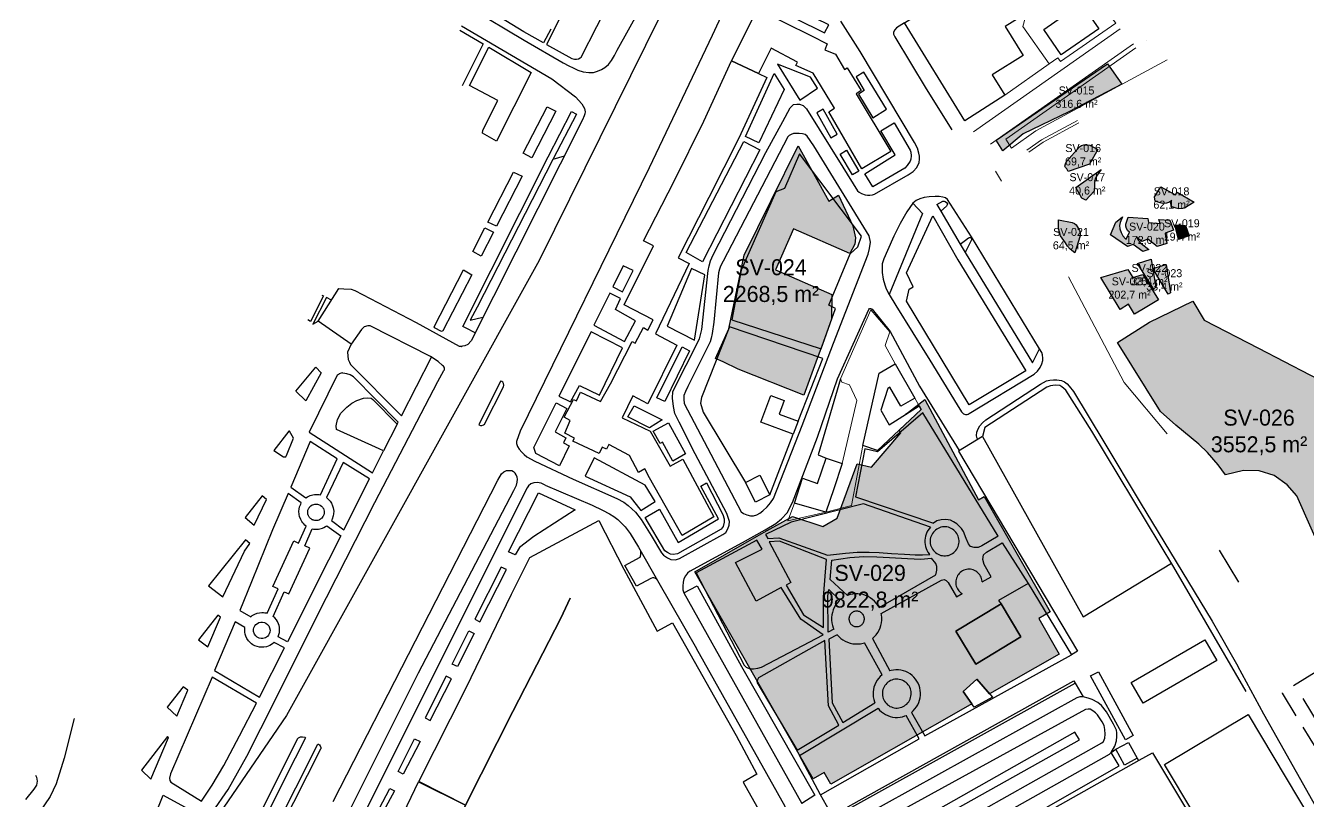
# Model space of a CAD drawing. Header units: metres. Extents: x -1319 to 2200, y -1209 to 1268.
# Drawn here: x -1248.9 to -768.1, y -133.4 to 157.3 of the extents above; entities that cross this region are included whole.
import ezdxf

# ---------------------------------------------------------------- set-up
doc = ezdxf.new("R2010")
doc.units = ezdxf.units.M
doc.linetypes.add('DASHED', pattern=[15, 10, -5])
for name, color, linetype, lineweight, true_color in [('CLADIRI_CONTUR', 7, 'Continuous', 25, 0x4b5962), ('LIMITA_INTERVENTIE', 7, 'DASHED', 25, 0xb65143), ('LIMITA_STUDIU', 7, 'Continuous', 25, 0x354c40), ('PARCELE_CONTUR', 7, 'Continuous', 13, 0xb58c63), ('PAVAJ', 7, 'Continuous', 25, 0xd1d6d2), ('STRAZI', 7, 'Continuous', 25, 0xc4cccb), ('VERDE_PLIN', 7, 'Continuous', 25, 0x286847)]:
    doc.layers.add(name, color=color, linetype=linetype, lineweight=lineweight, true_color=true_color)
doc.layers.add('VERDE_CONTUR_CALCUL', color=82, linetype='Continuous', true_color=0x286847)
doc.layers.add('VERDE_SUPRAFETE', color=7, linetype='Continuous', true_color=0x1e372a)

msp = doc.modelspace()

# ---------------------------------------------------------------- hatches: boundary and pattern name
at = {"layer": 'VERDE_PLIN'}
h = msp.add_hatch(color=256, dxfattribs=at)
h.dxf.hatch_style = 1
h.paths.add_polyline_path([(-837.97, 135.45), (-843.37, 143.06), (-885.12, 114.4), (-882.61, 110.36), (-874.95, 116.82), (-857.88, 125.05), (-837.97, 135.45)])
h = msp.add_hatch(color=256, dxfattribs=at)
h.dxf.hatch_style = 1
h.paths.add_polyline_path([(-967.82, 65.84), (-961.01, 81.2), (-939.94, 71.92), (-938.12, 75.4), (-937.87, 77.78), (-938.88, 82.34), (-944.24, 93.76), (-947.88, 91.6), (-959.35, 112.25), (-979.59, 71.31), (-985.34, 43.67), (-990.3, 32.6), (-987.37, 31.32), (-981.79, 28.61), (-957.13, 18.86), (-952.16, 32.57), (-950.5, 37.13), (-946.81, 47.31), (-946.75, 56.56), (-967.82, 65.84)])
h = msp.add_hatch(color=256, dxfattribs=at)
h.dxf.hatch_style = 1
h.paths.add_polyline_path([(-858.74, 106.41), (-859.13, 105.54), (-859.33, 104.71), (-859.15, 104.16), (-858.65, 103.69), (-858.31, 103.2), (-858.07, 102.6), (-850.06, 105.36), (-847.05, 110.91), (-850.04, 112.52), (-851.22, 112.68), (-852.23, 112.68), (-853.14, 112.38), (-853.82, 111.87), (-858.74, 106.41)])
h = msp.add_hatch(color=256, dxfattribs=at)
h.dxf.hatch_style = 1
h.paths.add_polyline_path([(-845.75, 103.45), (-855.2, 96.6), (-853.04, 92.64), (-851.5, 91.87), (-848.31, 95.33), (-848.28, 96.96), (-848.25, 98.54), (-847.96, 99.86), (-847.52, 100.91), (-845.75, 103.45)])
h = msp.add_hatch(color=256, dxfattribs=at)
h.dxf.hatch_style = 1
h.paths.add_polyline_path([(-821.23, 90.8), (-820.18, 91.2), (-819.27, 91.79), (-819.69, 91.12), (-819.56, 89.52), (-817.58, 88.87), (-816.59, 88.66), (-815.23, 88.74), (-814.18, 89.13), (-810.89, 91.2), (-817.31, 94.88), (-817.94, 93.88), (-823.4, 96.9), (-825.72, 93.11), (-825.57, 91.51), (-823.58, 90.9), (-822.59, 90.7), (-821.23, 90.8)])
h = msp.add_hatch(color=256, dxfattribs=at)
h.dxf.hatch_style = 1
h.paths.add_polyline_path([(-861.7, 81.19), (-861.42, 79.86), (-861.01, 78.53), (-859.15, 75.9), (-858.35, 74.72), (-857.33, 73.52), (-855.56, 72.13), (-853.6, 78.59), (-853.57, 79.65), (-853.81, 80.58), (-855.12, 82.62), (-855.7, 83.19), (-856.58, 83.6), (-861.69, 84.51), (-861.7, 81.19)])
h = msp.add_hatch(color=256, dxfattribs=at)
h.dxf.hatch_style = 1
h.paths.add_polyline_path([(-836.53, 82.97), (-836.52, 82.13), (-836.22, 81.28), (-835.72, 80.43), (-835.12, 79.97), (-836.32, 77.27), (-836.59, 77.47), (-837.58, 78.58), (-838.29, 79.78), (-838.76, 81.22), (-838.84, 82.47), (-838.63, 83.6), (-837.69, 85.66), (-839.69, 84.06), (-840.19, 83.63), (-842.2, 78.91), (-835.84, 74.57), (-833.75, 75.31), (-830.07, 72.72), (-827.88, 73.46), (-830.77, 75.63), (-831.75, 76.75), (-832.4, 77.88), (-830.53, 76.44), (-828.21, 77.27), (-824.73, 74.52), (-821.17, 75.73), (-821.81, 79.54), (-818.62, 80.68), (-819.99, 84.45), (-824.08, 84.72), (-823.65, 83.16), (-828.04, 83.52), (-828.31, 85.01), (-835.69, 85.52), (-836.53, 82.97)])
h = msp.add_hatch(color=256, dxfattribs=at)
h.dxf.hatch_style = 1
h.paths.add_polyline_path([(-814.08, 82.37), (-818.17, 82.71), (-816.75, 77.23), (-812.76, 78.59), (-814.08, 82.37)])
h = msp.add_hatch(color=256, dxfattribs=at)
h.dxf.hatch_style = 1
h.paths.add_polyline_path([(-832.1, 68.21), (-826.15, 58.71), (-825.31, 59.24), (-827.05, 69.75), (-832.1, 68.21)])
h = msp.add_hatch(color=256, dxfattribs=at)
h.dxf.hatch_style = 1
h.paths.add_polyline_path([(-821.35, 67.77), (-826.42, 66.31), (-820.6, 56.73), (-819.76, 57.24), (-821.35, 67.77)])
h = msp.add_hatch(color=256, dxfattribs=at)
h.dxf.hatch_style = 1
h.paths.add_polyline_path([(-835.46, 52.97), (-833.23, 49.17), (-829.25, 51.56), (-824.32, 54.51), (-830.11, 64.06), (-833.93, 62.99), (-835.75, 65.91), (-845.89, 62.93), (-838.67, 50.98), (-835.46, 52.97)])
h = msp.add_hatch(color=256, dxfattribs=at)
h.dxf.hatch_style = 1
h.paths.add_polyline_path([(-756.81, -34.46), (-757.77, -12.33), (-758.76, 2.18), (-757.92, 21.43), (-786.76, 36.48), (-807.14, 46.98), (-811.4, 54.03), (-827.6, 46.22), (-839.64, 38.56), (-823.52, 12.74), (-817.78, 7.52), (-809.09, 0.46), (-805.89, -2.68), (-801.88, -7.3), (-799.11, -11.08), (-792.34, -9.36), (-786.54, -9.54), (-780.9, -11.23), (-776.09, -14.78), (-772.42, -18.89), (-762.17, -42.03), (-756.81, -34.46)])
h = msp.add_hatch(color=256, dxfattribs=at)
h.dxf.hatch_style = 1
h.paths.add_polyline_path([(-959.48, -114.98), (-953.75, -125.01), (-949.58, -122.64), (-947.11, -126.95), (-900.94, -100.72), (-894.19, -96.87), (-897.42, -92.2), (-892.37, -87.59), (-887.56, -93.09), (-861.46, -78.22), (-869.12, -64.85), (-864.81, -62.4), (-889.64, -19.13), (-891.69, -20.35), (-911.89, 17.22), (-919.11, 11.55), (-914.01, 14.78), (-913.18, 13.5), (-921.41, 5.76), (-920.86, 4.73), (-931.86, -8.11), (-937.17, -6.93), (-944.64, -27.25), (-950.06, -30.36), (-961.47, -26.68), (-970.94, -31.96), (-974, -33.69), (-998.09, -47.35), (-959.48, -114.98)])
h.paths.add_polyline_path([(-892.73, -81.98), (-900.22, -69.58), (-883.29, -59.37), (-875.8, -71.77), (-892.73, -81.98)], flags=0)

# ---------------------------------------------------------------- linework, layer by layer
at = {"layer": 'CLADIRI_CONTUR'}
for points in [[(-870.85, 188.69), (-859.68, 170.74), (-881.74, 157.02), (-874.96, 146.13), (-886.55, 138.93), (-881.84, 131.31), (-896.82, 121.62), (-919.49, 158.44), (-870.85, 188.69)], [(-959.53, 143.59), (-969.4, 148.83), (-974.23, 139.45), (-984.27, 144.14), (-974.6, 163.55), (-954.31, 153.48), (-948.45, 150.48), (-949.36, 148.32), (-945.33, 146.6), (-941.91, 140.83), (-940.92, 141.49), (-935.68, 133.06), (-937.57, 131.74), (-924.56, 110.13), (-935.41, 103.61), (-947.86, 125.04), (-945.75, 126.4), (-953.72, 139.56), (-953.72, 139.56), (-960.13, 142.42), (-959.53, 143.59)], [(-846.65, 156.11), (-860.68, 146.4), (-867.26, 155.91), (-853.23, 165.62), (-846.65, 156.11)], [(-1033.37, 16.46), (-1029.63, 23.05), (-1021.57, 38.93), (-1020.42, 38.27), (-1017.34, 44.16), (-1015.62, 43.23), (-1013.61, 47.04), (-1024.56, 52.7), (-1013.5, 74.82), (-1017.27, 76.67), (-1005.77, 99.03), (-994.62, 121.52), (-984.27, 144.14), (-974.23, 139.45), (-971.08, 137.9), (-981.59, 115.17), (-992.77, 92.88), (-992.77, 92.88), (-1004.3, 70.26), (-1000.16, 68.12), (-1012.8, 41.77), (-1004.78, 37.57), (-1015.7, 15.63), (-1021.23, 18.56), (-1025.28, 10.37), (-1014.83, 5.33), (-1007.27, -7.78), (-1002.58, -5.15), (-990.97, -26.79), (-1002.77, -33.73), (-1014.98, -12.16), (-1016.81, -8.75), (-1019.2, -10.11), (-1022.5, -3.85), (-1030.34, 0.29), (-1030.34, 0.29), (-1031.17, -1.4), (-1032.76, -0.63), (-1033.94, -3.07), (-1043.73, 1.64), (-1043.15, 2.77), (-1046.72, 4.62), (-1044.76, 9.28), (-1046.96, 10.56), (-1043.55, 17.26), (-1042.36, 16.66), (-1040.91, 19.9), (-1033.37, 16.46)], [(-895.21, 15.17), (-918.69, 54.07), (-917.73, 58.58), (-916.23, 59.48), (-918.76, 64.69), (-908.8, 86.05), (-899.49, 69.57), (-874.04, 27.92), (-895.21, 15.17)], [(-928.38, 13.2), (-925.2, 7.7), (-914.01, 14.78), (-913.18, 13.5), (-929.52, -1.86), (-935.12, -0.06), (-928.97, 27.12), (-922.92, 30.56), (-915.6, 17.66), (-920.85, 14.68), (-924.91, 21.82), (-925.7, 21.38), (-928.38, 13.2)], [(-966.47, 11.74), (-959.34, 9.09), (-961.17, 4.15), (-973.3, 8.65), (-969.57, 18.68), (-964.58, 16.83), (-966.47, 11.74)], [(-948.82, -4.75), (-942.82, -6.77), (-946, -16.26), (-948.97, -24.97), (-960.69, -21.6), (-957.65, -12.34), (-952.01, -14.24), (-948.82, -4.75)], [(-969.9, -18.51), (-975.31, -21.27), (-979.09, -13.87), (-973.67, -11.11), (-969.9, -18.51)], [(-1048.27, -64.76), (-1044.74, -57.3), (-1048.27, -64.76), (-1066.25, -99.69), (-1048.27, -64.76)], [(-875.8, -71.77), (-892.73, -81.98), (-900.22, -69.58), (-883.29, -59.37), (-875.8, -71.77)], [(-802.39, -80.66), (-830.01, -96.6), (-834.5, -88.82), (-806.88, -72.89), (-802.39, -80.66)], [(-833.71, -108.7), (-836.62, -110.3), (-849.7, -86.42), (-846.79, -84.82), (-833.71, -108.7)], [(-886.45, -94.36), (-893.34, -98.1), (-897.42, -92.2), (-892.37, -87.59), (-886.45, -94.36)], [(-1092.74, -152.52), (-1083.99, -134.79), (-1066.25, -99.69), (-1083.99, -134.79), (-1092.74, -152.52)], [(-724.41, -211.79), (-755.65, -230.47), (-821.95, -119.6), (-790.71, -100.92), (-724.41, -211.79)], [(-832.22, -117.27), (-836.99, -119.88), (-840.25, -113.91), (-835.48, -111.3), (-832.22, -117.27)]]:
    msp.add_lwpolyline(points, close=True, dxfattribs=at)
msp.add_lwpolyline([(-1115.6, -155.3), (-1101.61, -126.04), (-1083.99, -134.79), (-1101.55, -125.92), (-1083.8, -90.82), (-1066.74, -55.77), (-1059.87, -42.02), (-1034.08, -28.21), (-1024.6, -46.38), (-1012.18, -69.57), (-1006.39, -66.49), (-982.56, -108.74), (-974.75, -123.28), (-979.88, -126.25), (-967.47, -148.42)], dxfattribs=at)
at = {"layer": 'LIMITA_INTERVENTIE'}
msp.add_lwpolyline([(-777.95, -92.81), (-708.79, -205.91), (-637.4, -319.06), (-621.32, -348.3), (-602.52, -376.86), (-577.73, -400.07), (-531.44, -357), (-471.65, -306.41), (-388.05, -236.36), (-327.6, -183.05), (-308.76, -150.97), (-299.9, -144.02), (-291.98, -130.58), (-507.35, -13.82), (-531.17, -0.14), (-554.31, 15.8), (-573.48, 33), (-777.95, -92.81)], close=True, dxfattribs=at)
at = {"layer": 'LIMITA_STUDIU'}
msp.add_lwpolyline([(197.57, 511.35), (34.44, 566.53), (-19.37, 600.16), (-55.59, 629.4), (-257.91, 859.14), (-453.25, 1082.68), (-489.48, 1124.85), (-513.6, 1162.56), (-539.99, 1185.85), (-566.96, 1203.51), (-566.96, 1203.51), (-579, 1158.49), (-585.2, 1092.51), (-596.07, 1038.57), (-685.33, 829.39), (-781.32, 634.57), (-999.42, 184.65), (-1056.34, 69.26), (-1151.04, -101.24), (-1199.93, -172.65)], dxfattribs=at)
at = {"layer": 'PARCELE_CONTUR'}
for points in [[(-865.21, 142.98), (-861.98, 145.25), (-861, 143.93), (-840.26, 158.29), (-851.73, 173.67), (-854.84, 172.79), (-874.25, 160.16), (-875.17, 156.97), (-865.21, 142.98)], [(-838.58, 156.17), (-893.63, 117.54)], [(-833.62, 150.48), (-887.26, 112.85)], [(-828.64, 151.81), (-828.66, 151.8)], [(-832.71, 148.96), (-881.44, 114.77)], [(-821.01, 144.57), (-870.18, 117.91)], [(-865.21, 142.98), (-881.84, 131.31)], [(-854.56, 121.82), (-868.07, 114.5)], [(-854.13, 120.92), (-867.54, 113.65)], [(-870.18, 117.91), (-879.41, 111.43)], [(-879.41, 111.43), (-881.44, 114.77)], [(-868.07, 114.5), (-873.63, 110.6)], [(-867.54, 113.65), (-872.92, 109.88)], [(-883.05, 99.06), (-885.34, 102.83)], [(-820.98, 4.35), (-837.09, 23.61), (-857.98, 63.24)], [(-942.82, -6.77), (-937.29, 16.88), (-940.11, 22.66), (-942.93, 23.76), (-943.48, 24.9), (-932.05, 50.76), (-924.94, 42.52), (-926.74, 37.39), (-922.92, 30.56)], [(-915.6, 17.66), (-914.01, 14.78)], [(-935.12, -0.06), (-939.33, -22.55), (-948.97, -24.97)], [(-960.69, -21.6), (-963.23, -28.25), (-948.97, -24.97)]]:
    msp.add_lwpolyline(points, dxfattribs=at)
at = {"layer": 'PAVAJ'}
for points in [[(-1041.36, 174.76), (-1053.61, 150.25), (-1044.15, 145.01), (-1043.14, 144.77), (-1042.42, 144.77), (-1041.63, 144.92), (-1041.08, 145.21), (-1040.64, 145.54), (-1028.89, 168.66), (-1041.36, 174.76)], [(-1052, 156.03), (-1054.78, 150.9), (-1062.16, 154.98), (-1077.89, 164.67), (-1080.89, 166.42)], [(-970.92, 165.23), (-949.42, 154.64), (-947.81, 157.64), (-968.03, 167.57), (-970.92, 165.23)], [(-1086.18, 155.69), (-1077.43, 150.49), (-1085.26, 134.72)], [(-1082.47, 134.92), (-1075.31, 149.22), (-1059.39, 139.75), (-1072.41, 114.08), (-1077.6, 117), (-1077.5, 118.11), (-1071.87, 129.23), (-1082.47, 134.92)], [(-967.06, 142.9), (-958.74, 129.35), (-952.11, 133.89), (-954.68, 137.97), (-967.06, 142.9)], [(-937.61, 138.18), (-934.6, 133.01), (-936.66, 131.62), (-931.31, 122.76), (-926.22, 126.02), (-934.73, 139.93), (-937.61, 138.18)], [(-968.3, 139.37), (-964.57, 133.34), (-974.02, 113.43), (-979.07, 115.83), (-968.3, 139.37)], [(-1080.4, 42.2), (-1083.69, 43.96), (-1084.97, 44.61), (-1052.96, 108.12), (-1044.25, 125.16), (-1042.44, 124.15), (-1051.23, 107.17)], [(-1053.38, 126.95), (-1050.17, 125.3), (-1059.17, 107.77), (-1062.35, 109.49), (-1053.38, 126.95)], [(-952.33, 124.7), (-947.06, 115.28), (-944.64, 116.68), (-949.92, 125.98), (-952.33, 124.7)], [(-934.28, 101.8), (-922.92, 108.87), (-928.38, 117.96), (-923.36, 120.96), (-917.28, 110.67), (-917.06, 109.86), (-917.02, 108.58), (-917.13, 107.33), (-917.39, 106.53), (-918.45, 104.92), (-919.37, 103.86), (-931.31, 96.9), (-934.28, 101.8)], [(-979.73, 113.87), (-973.63, 110.78), (-995.11, 68.78), (-1001.31, 72.34), (-979.73, 113.87)], [(-941.23, 110.67), (-936.58, 102.83), (-938.96, 101.4), (-943.58, 109.2), (-941.23, 110.67)], [(-1047.06, 108.42), (-1051.23, 107.17), (-1079.68, 51.77), (-1082.19, 46.89), (-1077.47, 48.02)], [(-984.16, 47.1), (-950.72, 36.18), (-945.37, 51.35), (-947.83, 52.56), (-939.81, 71.82), (-936.95, 74.39), (-935.52, 78.45), (-958.85, 109.33), (-964.49, 96.33), (-967.68, 95.08), (-980.72, 65.67), (-984.16, 47.1)], [(-1065.96, 102.46), (-1062.7, 100.88), (-1072.33, 82.14), (-1075.58, 83.73), (-1065.96, 102.46)], [(-907.36, 90.27), (-905.07, 91.51), (-904.56, 91.57), (-904.18, 91.46), (-903.66, 91.07), (-903.39, 90.56), (-903.42, 90.19), (-903.66, 89.72), (-905.81, 87.85), (-898.61, 75.4), (-896.61, 76.93), (-895.46, 77.76), (-895.09, 77.96), (-894.73, 77.94), (-894.4, 77.7), (-894.3, 77.35), (-894.34, 76.99), (-896.67, 72.26), (-871.54, 30.98), (-868.87, 36.24)], [(-916.3, 90.83), (-912.67, 86.9), (-925.15, 56.6)], [(-907.36, 90.27), (-905.81, 87.85)], [(-1076.71, 81.53), (-1073.48, 79.89), (-1078.07, 70.97), (-1081.25, 72.68), (-1076.71, 81.53)], [(-898.61, 75.4), (-896.67, 72.26)], [(-1081.66, 63.97), (-1092.46, 42.95), (-1093.02, 42.74), (-1095.6, 44.06), (-1095.74, 44.48), (-1084.78, 65.8), (-1081.66, 63.97)], [(-1028.81, 59.37), (-1025.17, 57.61), (-1021.21, 65.52), (-1024.93, 67.28), (-1028.81, 59.37)], [(-1008.37, 44.72), (-998.19, 39.44), (-994.31, 63.99), (-999.29, 66.33), (-1008.37, 44.72)], [(-1137.28, 56.05), (-1142.08, 46.38), (-1143.04, 47.03)], [(-1134.23, 54.4), (-1136.06, 55.42), (-1141.25, 45.46), (-1139.19, 46.6)], [(-1137.88, 56.32), (-1137.28, 56.05)], [(-1035.88, 45.03), (-1024.4, 38.97), (-1020.3, 46.66), (-1027.84, 50.91), (-1025.94, 55.08), (-1029.91, 57.1), (-1035.88, 45.03)], [(-959.34, 9.09), (-950.1, 32.63), (-985.01, 44.43), (-995.52, 17.94), (-995.96, 15.78), (-994.86, 12.49), (-979.09, -13.87)], [(-1025.17, 36.59), (-1036.91, 42.54), (-1048.96, 18.47), (-1044.69, 16.37), (-1041.21, 22.49), (-1033.81, 18.86), (-1025.17, 36.59)], [(-1126.88, 38), (-1128.2, 34.92), (-1128.12, 33.6), (-1127.92, 32.22), (-1127.53, 31.18), (-1127.06, 30.29), (-1108.03, 11.09), (-1096.73, 33.09)], [(-1012.26, 17.87), (-1002.84, 36.88), (-1000.1, 35.38), (-1009.25, 16.48), (-1012.26, 17.87)], [(-1138.11, 27.2), (-1143.89, 16.65), (-1147.65, 20.28), (-1140.04, 29.32), (-1138.11, 27.2)], [(-1131.21, 26.88), (-1131.4, 26.79), (-1131.66, 26.62), (-1132.07, 26.27), (-1142.65, 4.94), (-1118.89, -10.33), (-1114.73, -2.09)], [(-1109.64, 7.96), (-1109.25, 8.72), (-1125.99, 25.66), (-1127.18, 26.39), (-1128.42, 26.86), (-1129.97, 27.13), (-1130.26, 27.14), (-1130.59, 27.1), (-1130.95, 26.99), (-1131.21, 26.88)], [(-943.48, 24.9), (-951.81, -3.59), (-948.82, -4.75)], [(-791.43, -92.22), (-818.47, -45.64), (-849.27, 5.34), (-858.98, 20.73), (-860.48, 21.9), (-861.28, 22.41), (-863.01, 22.52), (-864.69, 22.34), (-866.16, 21.83), (-889.41, 6.66), (-890.17, 3.33)], [(-1114.73, -2.09), (-1116.41, -1.31), (-1132.37, 5.93), (-1132.42, 7.36), (-1132.03, 9.73), (-1130.69, 12.06), (-1128.52, 14.38), (-1126.59, 15.81), (-1124.71, 16.8), (-1122.19, 17.64), (-1120.59, 17.81), (-1119.4, 17.67), (-1118.68, 17.15), (-1109.64, 7.96), (-1114.73, -2.09)], [(-1049.98, 15.91), (-1046.01, 13.77), (-1050.41, 5.05), (-1046.38, 2.82), (-1047.26, 0.91), (-1045.2, -0.15), (-1048.76, -7.62), (-1057.64, -3.03), (-1058.34, -0.83), (-1049.98, 15.91)], [(-1020.83, 14.81), (-1010.28, 9.57), (-1015.08, 6.64), (-1023.12, 10.65), (-1020.83, 14.81)], [(-884.32, -34.07), (-912.61, 12.2), (-929.54, -2.45), (-934.3, -1.32), (-937.78, -19.3)], [(-1155.9, -1.96), (-1152.22, -4.33), (-1151.8, -4.33), (-1151.33, -4.28), (-1151.08, -3.84), (-1148.49, 2.73), (-1149.92, 5.35), (-1150.24, 5.33), (-1155.9, -1.96)], [(-1013.63, 5.32), (-1007.95, 8.51), (-1001.58, -3.21), (-1006.34, -5.88), (-1010.11, 1.19), (-1011.1, 0.71), (-1013.63, 5.32)], [(-1149.46, -15.68), (-1143.86, -19.69), (-1143.2, -19.25), (-1142.21, -18.78), (-1141.26, -18.5), (-1140.54, -18.39), (-1139.59, -18.37), (-1138.9, -18.44), (-1138.4, -18.54), (-1132.04, -5.01), (-1142.23, 1.4), (-1149.46, -15.68)], [(-969.9, -18.51), (-961.17, 4.15)], [(-890.17, 3.33), (-899.25, -2.13), (-854.56, -77.07), (-856.82, -78.45)], [(-890.17, 3.33), (-852.51, -64.2), (-819.37, -44.14)], [(-1018.23, -24.4), (-1012.88, -20.99), (-1016.69, -14.91), (-1035.81, -4.69), (-1039.11, -11.51), (-1022.26, -19.31), (-1018.23, -24.4)], [(-1136.13, -19.57), (-1135.31, -20.26), (-1134.7, -20.96), (-1134.21, -21.71), (-1133.8, -22.6), (-1133.54, -23.44), (-1133.39, -24.67), (-1133.43, -25.7), (-1133.56, -26.42), (-1133.97, -27.6), (-1134.28, -28.21), (-1129.62, -31.61), (-1120.02, -12.57), (-1129.91, -6.35), (-1136.13, -19.57)], [(-1016.65, -27.04), (-1011.3, -23.92), (-1004.31, -36.38), (-989.22, -27.51), (-995.79, -15.32), (-993.61, -14.03), (-987.61, -25.86), (-987.06, -27.51), (-987.02, -28.83), (-987.46, -30.44), (-988.16, -31.43), (-1004.6, -40.7), (-1006.21, -40.88), (-1007.17, -40.74), (-1008.34, -40.19), (-1009.25, -39.53), (-1016.65, -27.04)], [(-1168.55, -61.93), (-1164.5, -64.22), (-1163.92, -63.77), (-1162.97, -63.23), (-1162.07, -62.89), (-1161.27, -62.7), (-1160.39, -62.62), (-1159.76, -62.63), (-1159.21, -62.7), (-1158.65, -62.81), (-1158.3, -62.9), (-1154.23, -53.79), (-1156.17, -52.91), (-1148.35, -35.78), (-1146.55, -36.6), (-1143.7, -30.22), (-1144.18, -29.85), (-1144.61, -29.44), (-1145, -29), (-1145.31, -28.58), (-1145.76, -27.81), (-1146.19, -26.71), (-1146.37, -25.92), (-1146.44, -24.69), (-1146.37, -23.9), (-1146.18, -23.06), (-1145.98, -22.48), (-1145.76, -21.98), (-1145.54, -21.57), (-1150.47, -18.03), (-1156.28, -31.64), (-1164.19, -51.16), (-1168.55, -61.93)], [(-1166.61, -27.03), (-1163.16, -29.85), (-1158.64, -20.26), (-1160.18, -18.91), (-1166.61, -27.03)], [(-1067.91, -39.85), (-1056.63, -17.72), (-1042.93, -24.1), (-1058.39, -34.21), (-1063.77, -38.27), (-1065.35, -41.02), (-1067.91, -39.85)], [(-1141.92, -22.62), (-1141.42, -22.31), (-1140.85, -22.1), (-1140.48, -22.02), (-1140.07, -21.99), (-1139.46, -22.05), (-1139.06, -22.15), (-1138.42, -22.46), (-1138.02, -22.75), (-1137.65, -23.14), (-1137.42, -23.46), (-1137.28, -23.71), (-1137.1, -24.16), (-1136.99, -24.63), (-1136.96, -25.13), (-1137, -25.6), (-1137.09, -25.96), (-1137.12, -26.07), (-1137.19, -26.25), (-1137.3, -26.49), (-1137.42, -26.7), (-1137.82, -27.22), (-1138.08, -27.46), (-1138.35, -27.66), (-1138.68, -27.85), (-1138.94, -27.97), (-1139.35, -28.09), (-1139.76, -28.16), (-1140.07, -28.17), (-1140.43, -28.15), (-1140.79, -28.08), (-1141.04, -28.01), (-1141.28, -27.92), (-1141.41, -27.86), (-1141.64, -27.73), (-1141.88, -27.57), (-1142.04, -27.45), (-1142.19, -27.31), (-1142.46, -27.01), (-1142.6, -26.83), (-1142.71, -26.65), (-1142.82, -26.45), (-1142.88, -26.32), (-1142.98, -26.06), (-1143.04, -25.86), (-1143.09, -25.65), (-1143.11, -25.51), (-1143.13, -25.29), (-1143.14, -24.98), (-1143.13, -24.78), (-1143.11, -24.62), (-1143.05, -24.32), (-1142.98, -24.09), (-1142.88, -23.84), (-1142.75, -23.58), (-1142.65, -23.4), (-1142.53, -23.24), (-1142.43, -23.11), (-1142.36, -23.03), (-1142.22, -22.88), (-1142.07, -22.75), (-1141.92, -22.62)], [(-909.68, -30.69), (-934.79, -21.93), (-961.9, -28.82), (-971.57, -33.36)], [(-937.78, -19.3), (-908.64, -29.12)], [(-884.32, -34.07), (-890.48, -37.69), (-891.83, -38.31), (-893.33, -38.31), (-894.74, -37.87), (-895.53, -36.94), (-896.33, -34.94), (-897.39, -32.25), (-898.05, -31.15), (-898.79, -30.4), (-899.79, -29.43), (-901.06, -28.61), (-902.25, -28.06), (-903.95, -27.78), (-905.69, -27.87), (-907.32, -28.33), (-908.64, -29.12)], [(-1150.67, -73.65), (-1154.24, -71.79), (-1153.91, -70.88), (-1153.75, -70.08), (-1153.68, -69), (-1153.76, -68.14), (-1153.88, -67.54), (-1154.1, -66.85), (-1154.48, -66.02), (-1154.88, -65.37), (-1155.5, -64.62), (-1156.09, -64.08), (-1151.96, -54.83), (-1150.16, -55.65), (-1142.35, -38.52), (-1144.28, -37.64), (-1141.43, -31.25), (-1140.92, -31.35), (-1140.4, -31.41), (-1139.79, -31.43), (-1139.13, -31.38), (-1138.57, -31.29), (-1137.62, -31.01), (-1137.12, -30.8), (-1136.42, -30.42), (-1135.95, -30.09), (-1130.76, -33.87), (-1139.93, -52.11), (-1147.59, -67.47), (-1150.67, -73.65)], [(-971.57, -33.36), (-970.69, -34.86), (-966.55, -34.6), (-948.38, -41.16), (-941.57, -40.36), (-937.17, -40.06), (-932.67, -39.99), (-929.01, -40.14), (-924.35, -40.47), (-919.48, -40.79), (-915.42, -40.98), (-912.67, -41.05), (-909.94, -40.92)], [(-909.68, -30.69), (-910.2, -31.27), (-910.66, -31.9), (-911.04, -32.57), (-911.36, -33.29), (-911.6, -34.03), (-911.76, -34.79), (-911.85, -35.56), (-911.85, -36.34), (-911.76, -37.12), (-911.6, -37.88), (-911.36, -38.62), (-911.04, -39.33), (-910.66, -40.01), (-910.2, -40.64), (-909.94, -40.92)], [(-900.57, -39.8), (-900.19, -39.37), (-899.85, -38.91), (-899.57, -38.42), (-899.34, -37.9), (-899.16, -37.36), (-899.04, -36.8), (-898.98, -36.24), (-898.98, -35.67), (-899.04, -35.1), (-899.16, -34.54), (-899.34, -34), (-899.57, -33.48), (-899.85, -32.99), (-900.19, -32.53), (-900.57, -32.11), (-900.99, -31.73), (-901.45, -31.39), (-901.94, -31.11), (-902.46, -30.87), (-903.01, -30.7), (-903.56, -30.58), (-904.13, -30.52), (-904.7, -30.52), (-905.26, -30.58), (-905.82, -30.7), (-906.36, -30.87), (-906.88, -31.11), (-907.38, -31.39), (-907.84, -31.73), (-908.26, -32.11), (-908.64, -32.53), (-908.98, -32.99), (-909.26, -33.48), (-909.49, -34), (-909.67, -34.54), (-909.79, -35.1), (-909.85, -35.67), (-909.85, -36.24), (-909.79, -36.8), (-909.67, -37.36), (-909.49, -37.9), (-909.26, -38.42), (-908.98, -38.91), (-908.64, -39.37), (-908.26, -39.8), (-907.84, -40.18), (-907.38, -40.51), (-906.88, -40.8), (-906.36, -41.03), (-905.82, -41.21), (-905.26, -41.32), (-904.7, -41.38), (-904.13, -41.38), (-903.56, -41.32), (-903.01, -41.21), (-902.46, -41.03), (-901.94, -40.8), (-901.45, -40.51), (-900.99, -40.18), (-900.57, -39.8)], [(-1180.36, -52.64), (-1174.93, -56.77), (-1166.82, -39.59), (-1164.8, -36.78), (-1166.48, -35.39), (-1180.36, -52.64)], [(-997.57, -47.74), (-979.56, -82.39), (-978.77, -83.12), (-977.43, -83.78), (-976.11, -83.78), (-974.42, -83.56), (-973.11, -83.16), (-949.92, -70.96), (-958.34, -65.13), (-965.67, -53.27), (-975.05, -58.39), (-982.81, -43.89), (-972.78, -38.84), (-974.79, -35.47), (-997.57, -47.74)], [(-970.14, -36.12), (-962.08, -51.36), (-963.8, -52.39), (-957.28, -63.45), (-949.81, -68.21), (-949.88, -56.86), (-948.64, -42.72), (-966.37, -35.9), (-970.14, -36.12)], [(-890.39, -51.19), (-886.98, -49.26), (-889.55, -44.62), (-890.08, -42.77), (-889.91, -40.96), (-888.72, -40.03), (-882.83, -36.47), (-873.17, -51.73), (-884.19, -58.14), (-883.29, -59.37)], [(-940.77, -56.24), (-947.32, -50.21), (-946.66, -43.03), (-939.92, -42.08), (-934.72, -41.64), (-929.81, -41.71), (-925.12, -42), (-918.38, -42.37), (-913.4, -42.59), (-909.3, -42.3)], [(-929.01, -60.75), (-907.74, -48.53), (-907.41, -47.45), (-907.32, -46.74), (-907.28, -45.4), (-907.76, -44.33), (-909.3, -42.3)], [(-1070.66, -45.63), (-1080.51, -65.12), (-1078.61, -66.11), (-1068.68, -46.51), (-1070.66, -45.63)], [(-890.39, -51.19), (-890.4, -50.94), (-890.47, -50.42), (-890.59, -49.92), (-890.77, -49.44), (-890.99, -48.97), (-891.26, -48.53), (-891.58, -48.12), (-891.94, -47.75), (-892.33, -47.42), (-892.76, -47.13), (-893.21, -46.88), (-893.69, -46.69), (-894.19, -46.54), (-894.7, -46.45), (-895.21, -46.41), (-895.73, -46.43), (-896.24, -46.5), (-896.74, -46.62), (-897.23, -46.8), (-897.69, -47.02), (-898.13, -47.3), (-898.54, -47.61), (-898.91, -47.97), (-899.25, -48.36), (-899.54, -48.79), (-899.78, -49.25), (-899.98, -49.72), (-900.12, -50.22), (-900.21, -50.73), (-900.25, -51.24), (-900.23, -51.76), (-900.16, -52.27), (-900.04, -52.77), (-899.87, -53.26), (-899.64, -53.72), (-899.37, -54.16), (-899.05, -54.57), (-898.7, -54.94), (-898.3, -55.28), (-897.87, -55.57)], [(-1002.22, -55.24), (-997.11, -52.63), (-980.55, -82.92), (-953.08, -131.12), (-957.9, -134.18)], [(-928.2, -63.07), (-905.58, -50.52), (-904.59, -50.3), (-903.82, -50.7), (-903.09, -51.36), (-900, -56.81), (-897.87, -55.57)], [(-873.17, -51.73), (-856.82, -78.45)], [(-945.98, -68.85), (-948.03, -69.97), (-948.16, -56.54), (-947.83, -54.02), (-943.68, -58.04)], [(-929.01, -60.75), (-929.5, -59.9), (-930.08, -59.1), (-930.74, -58.37), (-931.47, -57.71), (-932.27, -57.13), (-933.12, -56.64), (-934.02, -56.24), (-934.96, -55.94), (-935.92, -55.73), (-936.9, -55.63), (-937.89, -55.63), (-938.87, -55.73), (-939.83, -55.94), (-940.77, -56.24)], [(-943.68, -58.04), (-944.05, -58.37), (-944.71, -59.1), (-945.28, -59.9), (-945.78, -60.75), (-946.18, -61.65), (-946.48, -62.59), (-946.69, -63.55), (-946.79, -64.53), (-946.79, -65.52), (-946.69, -66.5), (-946.48, -67.46), (-946.18, -68.4), (-945.98, -68.85)], [(-935.34, -67.08), (-935.14, -66.85), (-934.96, -66.6), (-934.81, -66.34), (-934.68, -66.06), (-934.59, -65.78), (-934.53, -65.48), (-934.5, -65.18), (-934.5, -64.87), (-934.53, -64.57), (-934.59, -64.27), (-934.68, -63.98), (-934.81, -63.71), (-934.96, -63.44), (-935.14, -63.2), (-935.34, -62.97), (-935.57, -62.77), (-935.81, -62.59), (-936.08, -62.44), (-936.35, -62.32), (-936.64, -62.22), (-936.94, -62.16), (-937.24, -62.13), (-937.54, -62.13), (-937.85, -62.16), (-938.14, -62.22), (-938.43, -62.32), (-938.71, -62.44), (-938.97, -62.59), (-939.22, -62.77), (-939.44, -62.97), (-939.65, -63.2), (-939.83, -63.44), (-939.98, -63.71), (-940.1, -63.98), (-940.2, -64.27), (-940.26, -64.57), (-940.29, -64.87), (-940.29, -65.18), (-940.26, -65.48), (-940.2, -65.78), (-940.1, -66.06), (-939.98, -66.34), (-939.83, -66.6), (-939.65, -66.85), (-939.44, -67.08), (-939.22, -67.28), (-938.97, -67.46), (-938.71, -67.61), (-938.43, -67.73), (-938.14, -67.83), (-937.85, -67.89), (-937.54, -67.92), (-937.24, -67.92), (-936.94, -67.89), (-936.64, -67.83), (-936.35, -67.73), (-936.08, -67.61), (-935.81, -67.46), (-935.57, -67.28), (-935.34, -67.08)], [(-1184.06, -72.94), (-1180.52, -75.56), (-1175.83, -64.44), (-1176.77, -63.63), (-1184.06, -72.94)], [(-1178.07, -84.4), (-1161.17, -94.37), (-1151.79, -75.89), (-1155.68, -73.85), (-1156.37, -74.44), (-1157.29, -74.99), (-1157.92, -75.27), (-1158.6, -75.48), (-1159.54, -75.65), (-1160.36, -75.68), (-1161.27, -75.6), (-1162.04, -75.42), (-1162.91, -75.1), (-1163.67, -74.7), (-1164.21, -74.32), (-1164.84, -73.77), (-1165.33, -73.21), (-1165.91, -72.36), (-1166.33, -71.45), (-1166.56, -70.7), (-1166.7, -69.95), (-1166.75, -69.19), (-1166.69, -68.31), (-1170.29, -66.18), (-1178.07, -84.4)], [(-1161.99, -66.72), (-1161.42, -66.44), (-1160.75, -66.27), (-1160.09, -66.26), (-1159.36, -66.41), (-1158.82, -66.65), (-1158.23, -67.09), (-1157.76, -67.66), (-1157.42, -68.35), (-1157.26, -69.29), (-1157.33, -69.97), (-1157.53, -70.6), (-1157.83, -71.13), (-1158.26, -71.61), (-1158.98, -72.11), (-1159.48, -72.3), (-1159.98, -72.41), (-1160.62, -72.42), (-1161.34, -72.27), (-1162.05, -71.91), (-1162.63, -71.42), (-1163.12, -70.71), (-1163.41, -69.77), (-1163.41, -68.93), (-1163.28, -68.35), (-1162.97, -67.69), (-1162.56, -67.18), (-1161.99, -66.72)], [(-931.47, -72.34), (-930.74, -71.68), (-930.08, -70.95), (-929.5, -70.15), (-929.01, -69.3), (-928.61, -68.4), (-928.3, -67.46), (-928.1, -66.5), (-928, -65.52), (-928, -64.53), (-928.1, -63.55), (-928.2, -63.07)], [(-1088.94, -82.04), (-1082.75, -69.55), (-1080.73, -70.47), (-1087.03, -82.83), (-1088.94, -82.04)], [(-944.71, -70.95), (-947.8, -72.61), (-946.61, -96.52), (-942.62, -103.81), (-930.55, -96.51)], [(-944.71, -70.95), (-944.05, -71.68), (-943.31, -72.34), (-942.52, -72.92), (-941.67, -73.41), (-940.77, -73.81), (-939.83, -74.11), (-938.87, -74.32), (-937.89, -74.42), (-936.9, -74.42), (-935.92, -74.32), (-934.96, -74.11), (-934.49, -73.96)], [(-959.66, -114.29), (-944.13, -104.88), (-947.98, -97.59), (-949.37, -73.19), (-974.13, -87.18), (-974.51, -87.84), (-974.84, -88.69), (-959.66, -114.29)], [(-927.84, -86.01), (-934.47, -73.99)], [(-931.47, -72.34), (-924.95, -84.53)], [(-916.88, -100.07), (-911.87, -108.85), (-856.82, -78.45)], [(-1091.27, -86.5), (-1099.11, -102.14), (-1097.28, -103.1), (-1089.3, -87.49), (-1091.27, -86.5)], [(-927.84, -86.01), (-928.54, -86.62), (-929.18, -87.31), (-929.74, -88.05), (-930.22, -88.85), (-930.62, -89.69), (-930.92, -90.58), (-931.13, -91.48), (-931.25, -92.41), (-931.26, -93.34), (-931.18, -94.27), (-931.01, -95.19), (-930.74, -96.08), (-930.55, -96.51)], [(-916.88, -100.07), (-916.17, -99.46), (-915.54, -98.78), (-914.97, -98.03), (-914.49, -97.23), (-914.1, -96.39), (-913.79, -95.5), (-913.58, -94.6), (-913.47, -93.67), (-913.45, -92.74), (-913.53, -91.81), (-913.71, -90.89), (-913.98, -90), (-914.34, -89.14), (-914.8, -88.32), (-915.33, -87.56), (-915.94, -86.86), (-916.62, -86.22), (-917.37, -85.66), (-918.17, -85.18), (-919.01, -84.78), (-919.89, -84.48), (-920.8, -84.26), (-921.73, -84.15), (-922.66, -84.13), (-923.59, -84.21), (-924.51, -84.39), (-924.95, -84.53)], [(-1195.84, -98.07), (-1192.14, -101.48), (-1188.06, -91.75), (-1189.86, -90.51), (-1195.84, -98.07)], [(-1178.89, -86.82), (-1194.54, -123.08), (-1194.93, -124.76), (-1194.86, -125.65), (-1194.46, -126.17), (-1183, -133.38), (-1178.89, -127.36), (-1174.54, -120.04), (-1168.68, -108.87), (-1162.32, -96.6), (-1178.89, -86.82)], [(-937.82, -140.59), (-940.72, -135.48), (-856.03, -88.3), (-852.48, -94.25)], [(-940.32, -136.17), (-855.51, -89.18)], [(-918.22, -96.52), (-917.88, -96.07), (-917.59, -95.58), (-917.35, -95.07), (-917.16, -94.54), (-917.03, -93.98), (-916.96, -93.42), (-916.95, -92.86), (-917, -92.29), (-917.11, -91.74), (-917.27, -91.2), (-917.5, -90.67), (-917.77, -90.18), (-918.09, -89.71), (-918.46, -89.29), (-918.88, -88.9), (-919.33, -88.56), (-919.81, -88.27), (-920.33, -88.03), (-920.86, -87.84), (-921.41, -87.72), (-921.98, -87.65), (-922.54, -87.64), (-923.11, -87.68), (-923.66, -87.79), (-924.2, -87.96), (-924.72, -88.18), (-925.22, -88.45), (-925.68, -88.78), (-926.11, -89.15), (-926.5, -89.56), (-926.84, -90.01), (-927.13, -90.5), (-927.37, -91.01), (-927.55, -91.54), (-927.68, -92.1), (-927.75, -92.66), (-927.76, -93.22), (-927.71, -93.79), (-927.61, -94.34), (-927.44, -94.88), (-927.22, -95.41), (-926.95, -95.9), (-926.62, -96.37), (-926.25, -96.79), (-925.84, -97.18), (-925.39, -97.52), (-924.9, -97.81), (-924.39, -98.05), (-923.85, -98.24), (-923.3, -98.36), (-922.74, -98.43), (-922.17, -98.44), (-921.61, -98.4), (-921.05, -98.29), (-920.51, -98.12), (-919.99, -97.9), (-919.5, -97.63), (-919.03, -97.3), (-918.61, -96.93), (-918.22, -96.52)], [(-950.92, -130.97), (-958.83, -116.29), (-929.39, -98.52)], [(-929.39, -98.52), (-928.77, -99.22), (-928.09, -99.86), (-927.35, -100.42), (-926.55, -100.91), (-925.7, -101.3), (-924.82, -101.6), (-923.91, -101.82), (-922.99, -101.93), (-922.06, -101.95), (-921.13, -101.87), (-920.21, -101.69), (-919.32, -101.42), (-918.89, -101.24)], [(-950.92, -130.97), (-913.92, -109.95), (-918.89, -101.24)], [(-1205.43, -121.7), (-1201.92, -125.13), (-1195.35, -109.51), (-1195.7, -109.07), (-1205.43, -121.7)], [(-1146.91, -110.01), (-1146.55, -109.63), (-1145.84, -109.26), (-1145.09, -109.19), (-1144.24, -109.33), (-1143.93, -109.56), (-1151.66, -124.91), (-1157.62, -136.77), (-1160.83, -143.03), (-1166.72, -154.48), (-1173.65, -167.69), (-1178.65, -175.8), (-1181.7, -180.14), (-1185.34, -183.74), (-1188.32, -186.31), (-1191.92, -188.87), (-1194.73, -190.61), (-1198.34, -192.48), (-1202.22, -194), (-1203.24, -194.37), (-1204.09, -194.33), (-1204.77, -194.13)], [(-1109.29, -122.25), (-1103.14, -109.98), (-1101.05, -110.93), (-1107.39, -123.24), (-1109.29, -122.25)], [(-909.02, -141.28), (-853.89, -110.41), (-855.57, -107.48), (-910.59, -138.54), (-909.02, -141.28)], [(-1179.36, -214.67), (-1180.02, -212.85), (-1180.33, -210.49), (-1180.43, -206.26), (-1179.98, -201.37), (-1178.91, -195.62), (-1177.1, -189.03), (-1175.2, -183.62), (-1173.15, -178.87), (-1170.38, -172.91), (-1166.39, -165.21), (-1156.06, -145.07), (-1147.6, -128.29), (-1139.39, -111.93), (-1139.08, -111.98), (-1138.73, -112.23), (-1138.47, -112.64), (-1138.21, -113.2), (-1138.21, -113.74)], [(-922.61, -167.84), (-838.95, -120.13), (-841.99, -115.13)], [(-841.99, -115.13), (-840.25, -113.91)], [(-832.22, -117.27), (-831.75, -118.14)], [(-1116.36, -136.21), (-1112.37, -128.59), (-1110.65, -129.43), (-1114.68, -137.05), (-1116.36, -136.21)], [(-1186.19, -138.02), (-1197.82, -152.67), (-1198.48, -152.78), (-1199.22, -152.58), (-1203.27, -147.59), (-1203.34, -147.47), (-1203.4, -147.32), (-1203.45, -147.13), (-1203.47, -147), (-1203.49, -146.85), (-1203.49, -146.68), (-1203.48, -146.57), (-1203.45, -146.47), (-1202.89, -145.24), (-1197.36, -131.06), (-1186.54, -136.99), (-1186.19, -137.38), (-1186.12, -137.68), (-1186.13, -137.84), (-1186.19, -138.02)], [(-944.25, -142.99), (-950.92, -130.97)]]:
    msp.add_lwpolyline(points, dxfattribs=at)
at = {"layer": 'STRAZI'}
for points in [[(-979.76, 178.97), (-991.59, 153.58), (-1015.18, 104.06), (-1063.5, 5.31)], [(-1082.17, 163.82), (-1062.07, 151.88), (-1047.44, 143.45), (-1045.31, 142.28), (-1043.7, 141.48)], [(-1043.7, 141.48), (-1041.89, 140.67), (-1039.93, 140.03), (-1037.75, 139.71), (-1036.08, 139.81), (-1034.52, 140.26), (-1033.06, 140.92), (-1031.83, 141.69), (-1030.45, 142.78), (-1029.23, 144.31), (-1028.12, 146.15), (-1027.1, 148.1), (-1018.61, 163.39)], [(-942.6, 104.23), (-937.04, 95.47), (-936.41, 94.89), (-935.52, 94.43), (-934.25, 93.97), (-933.39, 93.84), (-932.44, 93.79), (-931.51, 93.86), (-930.66, 94.17), (-918.03, 101.39), (-916.16, 102.71), (-914.84, 104.1), (-913.92, 105.97), (-913.78, 107.25), (-913.78, 108.42), (-914.03, 109.48), (-914.62, 111.42), (-915.68, 113.51), (-936.12, 147.69), (-943.3, 159.04)], [(-1085.44, 157.2), (-1051.61, 137.4), (-1042.79, 130.64), (-1040.4, 128.01), (-1039.39, 126.21), (-1039.16, 125.01), (-1039.28, 124.26), (-1039.49, 123.51), (-1040.19, 122.06), (-1081.89, 39.24), (-1083.18, 37.76), (-1084.24, 37.34), (-1085.12, 37.14), (-1085.45, 37.1)], [(-919.49, 158.44), (-922.42, 156.51), (-923.11, 155.7), (-923.55, 154.9), (-923.55, 154.16), (-923.08, 153.18), (-911.32, 133.62), (-901.74, 118.26)], [(-997.86, -3.22), (-1003.94, 8.68), (-1005.48, 11.9), (-1006.07, 14.61), (-1006.43, 17.76), (-1006.29, 20.25), (-996.25, 39.96), (-995.44, 43.4), (-993.03, 65.52), (-992.73, 67.36), (-992.15, 69.19), (-991.12, 71.46), (-971.42, 109.77), (-965.12, 121.42), (-962.33, 126.47), (-961.09, 127.72), (-959.84, 127.94), (-958.82, 127.94), (-957.5, 127.43), (-956.18, 126.18), (-942.6, 104.23)], [(-980.72, -24.88), (-979.77, -25.53), (-978.6, -26.08), (-977.24, -26.38), (-976.1, -26.41), (-974.82, -26.08), (-973.65, -25.39), (-972.55, -24.58), (-970.94, -23.04), (-969.69, -21.51), (-968.52, -19.86), (-957.79, 7.43), (-946.03, 38.35), (-933.1, 71.64), (-932.59, 73.84), (-932.22, 76.18), (-932.74, 78.6), (-953.47, 112.3), (-955.92, 115.92), (-956.69, 116.55), (-957.64, 116.8), (-958.96, 116.95), (-959.81, 116.95), (-961.05, 116.88), (-961.97, 116.58), (-962.66, 116.18), (-963.14, 115.59), (-987.42, 69.11), (-988.38, 67.17), (-988.78, 66.11), (-989.22, 64.64), (-990.98, 46.22), (-991.56, 41.9), (-991.93, 40.21), (-992.29, 38.82), (-1000.65, 22.05), (-1001.52, 20.14), (-1002.11, 18.68), (-1002.11, 17.28), (-1002.04, 15.75), (-980.72, -24.88)], [(-895.28, 11.9), (-870.85, 26.66), (-869.58, 27.88), (-868.65, 29.24), (-867.97, 30.58), (-867.61, 31.77), (-867.61, 32.65), (-867.77, 33.91), (-868.01, 34.77), (-868.87, 36.24), (-894.33, 78.16), (-903.37, 92.18), (-904.11, 92.73), (-905.13, 93.06), (-906.49, 93.28), (-907.99, 93.28), (-910.26, 93.14), (-912.09, 92.92), (-913.7, 92.4), (-915.1, 91.82), (-916.3, 90.83), (-918.54, 87.53), (-921.03, 83.17), (-923.41, 78.41), (-925.86, 73.1), (-927.22, 69.91), (-927.81, 68.01), (-927.88, 66.47), (-927.81, 64.75), (-927.4, 62.26), (-926.82, 60.24), (-926.27, 58.67), (-925.15, 56.6), (-922.71, 52.41), (-909.97, 31.93), (-899.75, 15.19), (-898.05, 12.54), (-897.29, 11.8), (-896.6, 11.6), (-896.03, 11.62), (-895.6, 11.76), (-895.28, 11.9)], [(-1092.07, 28.02), (-1091.93, 28.38), (-1091.87, 28.67), (-1091.91, 29.04), (-1092.02, 29.32), (-1092.27, 29.68), (-1092.58, 30), (-1094.21, 31.43), (-1097.13, 33.36), (-1119.76, 44.87), (-1120.65, 44.87), (-1121.94, 44.43), (-1122.93, 43.49), (-1126.88, 38), (-1139.19, 46.6), (-1131.43, 58.81), (-1129.6, 58.71), (-1126.88, 58.56), (-1125.45, 58.02), (-1102.52, 46.11), (-1086.32, 37.25), (-1086.09, 37.18), (-1085.75, 37.13), (-1085.6, 37.11), (-1085.45, 37.1)], [(-999.93, -47.09), (-980.2, -36.34), (-971.63, -31.65), (-967.74, -29.23), (-965.62, -27.55), (-963.42, -25.28), (-961.41, -21.43), (-952.1, 3.11), (-944.56, 24.9), (-932.84, 50.98), (-932.56, 51.28), (-932.25, 51.26), (-931.89, 51.2), (-931.61, 51.04), (-924.78, 42.69), (-913.9, 22.16), (-898.93, -1.94)], [(-1194.23, -156.81), (-1187.58, -148.59), (-1178.85, -137.5), (-1172.95, -128.97), (-1165.95, -116.49), (-1160.68, -106.16), (-1136.07, -57), (-1118.02, -21.41), (-1094.36, 23.91), (-1092.07, 28.02)], [(-1070.84, 24.13), (-1079.01, 7.72), (-1078.37, 7.47), (-1077.86, 7.49), (-1077.25, 7.67), (-1076.87, 7.93), (-1069.71, 21.92), (-1069.6, 22.56), (-1069.71, 23.25), (-1069.98, 23.64), (-1070.33, 23.95), (-1070.84, 24.13)], [(-891.92, 2.27), (-892.29, 2.96), (-892.44, 3.77), (-892.4, 4.98), (-891.89, 6.22), (-891.26, 7.28), (-890.28, 8.42), (-888.92, 9.59), (-868.52, 23), (-866.21, 24.21), (-864.97, 24.43), (-863.65, 24.54), (-862.33, 24.54), (-860.61, 24.28), (-859.47, 23.88), (-858.48, 23.07), (-857.68, 22.23), (-856.14, 20.21), (-844.75, 1.28), (-831.12, -21.36), (-804.09, -65.94), (-794.55, -82.79)], [(-1063.5, 5.31), (-1064.89, 1.43), (-1064.92, 0.66), (-1064.45, -0.44), (-1063.9, -1.36), (-1062.87, -2.53), (-1061.99, -3.44), (-1061.04, -4.29), (-1058, -5.97), (-1043.64, -12.64), (-1027.34, -19.93), (-1024.71, -21.32), (-1023.02, -22.53), (-1020.31, -25.05), (-1018.19, -27.76), (-1014.41, -33.77), (-1010.57, -40.29), (-1009.76, -41.13), (-1008.33, -42.09), (-1006.98, -42.75), (-1005.33, -42.86), (-1003.79, -42.45), (-987.6, -33.44), (-986.43, -32.6), (-985.62, -31.24), (-985.22, -29.93), (-985.11, -28.5), (-985.55, -27.03), (-986.06, -25.53), (-997.86, -3.22)], [(-1133.61, -133.51), (-1071.93, -12.98), (-1070.54, -10.63), (-1069.69, -9.94), (-1068.67, -9.39), (-1067.83, -9.39), (-1066.69, -9.46), (-1065.98, -9.82)], [(-1054.08, -14.91), (-1055.65, -14.18), (-1057.12, -13.96), (-1058.36, -14.03), (-1059.46, -14.47), (-1060.34, -15.13), (-1060.93, -15.94), (-1124.33, -142.67), (-1125.65, -145.02), (-1127.08, -146.41), (-1129.09, -147.47), (-1132.02, -148.31), (-1141.16, -150.15)], [(-1136.06, -138.64), (-1135.86, -139.95), (-1135.38, -141.27), (-1134.72, -142.3), (-1133.84, -142.77), (-1132.71, -142.88), (-1131.65, -142.66), (-1130.62, -142.22), (-1129.82, -141.67), (-1101.58, -85.19), (-1065.83, -16.92), (-1064.91, -14.87), (-1064.62, -13.73), (-1064.51, -12.67), (-1064.65, -11.94), (-1064.95, -11.09), (-1065.42, -10.36), (-1065.98, -9.82)], [(-1054.08, -14.91), (-1036.55, -22.43), (-1032.7, -24.22), (-1030.06, -25.65), (-1028.38, -26.67), (-1026.88, -27.77), (-1025.52, -29.09), (-1024.2, -30.56), (-1022.26, -33.01), (-1019.11, -38.14), (-1011.49, -51.47), (-997.48, -76.07)], [(-1012.2, -50.23), (-1013.07, -49.75), (-1013.36, -49.64), (-1013.87, -49.68), (-1014.48, -49.92), (-1019.95, -52.75), (-1024.28, -44.97), (-1018.54, -41.84), (-1018.4, -41.53), (-1018.32, -40.92), (-1018.32, -40.21), (-1018.34, -39.49)], [(-801.48, -39.25), (-794.24, -51.23)], [(-999.93, -47.09), (-1000.77, -47.85), (-1001.56, -48.91), (-1002.14, -50.04), (-1002.4, -51.29), (-1002.58, -52.75), (-1002.58, -54.15), (-1002.22, -55.24)], [(-1002.22, -55.24), (-957.9, -134.18)], [(-965.25, -148.45), (-969.87, -140), (-966.64, -138.48), (-965.36, -137.79), (-964.66, -137.13), (-964.19, -136.5), (-964.08, -135.88), (-964.22, -135.3), (-997.48, -76.07)], [(-754.11, -155.09), (-784.74, -100.74), (-794.55, -82.79)], [(-925.61, -162.42), (-842.68, -115.75), (-841.99, -115.13), (-840.67, -112.75), (-840.04, -110.7), (-839.82, -109.09), (-839.84, -107.71), (-840.06, -106.73), (-841.09, -104.44), (-843.8, -99.82), (-845.67, -97.51), (-847.06, -96.31), (-849.18, -95.24), (-850.57, -94.73), (-852.48, -94.25), (-853.72, -94.25), (-854.86, -94.58), (-937.82, -140.59)], [(-770.16, -94.87), (-741.62, -142.01), (-715.17, -185.75), (-686.42, -232.92), (-668.77, -262.01), (-648.73, -295.08), (-634.22, -318.74), (-633.53, -319.48), (-632.65, -319.77), (-631.7, -319.7), (-620.6, -313.14), (-619.65, -314.83), (-612.99, -310.99)], [(-925.37, -156.49), (-845.45, -111.51), (-844.93, -111.03), (-844.38, -109.78), (-844.2, -108.25), (-844.35, -106.45), (-844.64, -105.02), (-845.41, -103.56), (-847.09, -100.99), (-847.86, -100.19), (-848.82, -99.53), (-849.92, -98.91), (-850.61, -98.83), (-851.67, -99.05), (-933.79, -144.07)], [(-1230.62, -102.42), (-1234.45, -117.18), (-1237.46, -126.85), (-1239.71, -131.54), (-1243.97, -137.86)], [(-1146.91, -110.01), (-1161.56, -139.09)], [(-1153.34, -143.55), (-1138.21, -113.74)], [(-921.98, -168.98), (-831.55, -118.03), (-826.56, -115.17), (-772.72, -204.98)], [(-1245.16, -123.65), (-1244.73, -124.41), (-1244.59, -125.81), (-1244.82, -127.29), (-1245.74, -128.91), (-1248.86, -132.76)]]:
    msp.add_lwpolyline(points, dxfattribs=at)
at = {"layer": 'VERDE_CONTUR_CALCUL'}
for points in [[(-837.97, 135.45), (-857.88, 125.05), (-874.95, 116.82), (-882.61, 110.36), (-885.12, 114.4), (-843.37, 143.06), (-837.97, 135.45)], [(-967.82, 65.84), (-946.75, 56.56), (-946.81, 47.31), (-950.5, 37.13), (-952.16, 32.57), (-957.13, 18.86), (-981.79, 28.61), (-987.37, 31.32), (-990.3, 32.6), (-985.34, 43.67), (-979.59, 71.31), (-959.35, 112.25), (-947.88, 91.6), (-944.24, 93.76), (-938.88, 82.34), (-937.87, 77.78), (-938.12, 75.4), (-939.94, 71.92), (-961.01, 81.2), (-967.82, 65.84)], [(-858.74, 106.41), (-853.82, 111.87), (-853.14, 112.38), (-852.23, 112.68), (-851.22, 112.68), (-850.04, 112.52), (-847.05, 110.91), (-850.06, 105.36), (-858.07, 102.6), (-858.31, 103.2), (-858.65, 103.69), (-859.15, 104.16), (-859.33, 104.71), (-859.13, 105.54), (-858.74, 106.41)], [(-845.75, 103.45), (-847.52, 100.91), (-847.96, 99.86), (-848.25, 98.54), (-848.28, 96.96), (-848.31, 95.33), (-851.5, 91.87), (-853.04, 92.64), (-855.2, 96.6), (-845.75, 103.45)], [(-821.23, 90.8), (-822.59, 90.7), (-823.58, 90.9), (-825.57, 91.51), (-825.72, 93.11), (-823.4, 96.9), (-817.94, 93.88), (-817.31, 94.88), (-810.89, 91.2), (-814.18, 89.13), (-815.23, 88.74), (-816.59, 88.66), (-817.58, 88.87), (-819.56, 89.52), (-819.69, 91.12), (-819.27, 91.79), (-820.18, 91.2), (-821.23, 90.8)], [(-861.7, 81.19), (-861.69, 84.51), (-856.58, 83.6), (-855.7, 83.19), (-855.12, 82.62), (-853.81, 80.58), (-853.57, 79.65), (-853.6, 78.59), (-855.56, 72.13), (-857.33, 73.52), (-858.35, 74.72), (-859.15, 75.9), (-861.01, 78.53), (-861.42, 79.86), (-861.7, 81.19)], [(-836.53, 82.97), (-835.69, 85.52), (-828.31, 85.01), (-828.04, 83.52), (-823.65, 83.16), (-824.08, 84.72), (-819.99, 84.45), (-818.62, 80.68), (-821.81, 79.54), (-821.17, 75.73), (-824.73, 74.52), (-828.21, 77.27), (-830.53, 76.44), (-832.4, 77.88), (-831.75, 76.75), (-830.77, 75.63), (-827.88, 73.46), (-830.07, 72.72), (-833.75, 75.31), (-835.84, 74.57), (-842.2, 78.91), (-840.19, 83.63), (-839.69, 84.06), (-837.69, 85.66), (-838.63, 83.6), (-838.84, 82.47), (-838.76, 81.22), (-838.29, 79.78), (-837.58, 78.58), (-836.59, 77.47), (-836.32, 77.27), (-835.12, 79.97), (-835.72, 80.43), (-836.22, 81.28), (-836.52, 82.13), (-836.53, 82.97)], [(-814.08, 82.37), (-812.76, 78.59), (-816.75, 77.23), (-818.17, 82.71), (-814.08, 82.37)], [(-832.1, 68.21), (-827.05, 69.75), (-825.31, 59.24), (-826.15, 58.71), (-832.1, 68.21)], [(-821.35, 67.77), (-819.76, 57.24), (-820.6, 56.73), (-826.42, 66.31), (-821.35, 67.77)], [(-835.46, 52.97), (-838.67, 50.98), (-845.89, 62.93), (-835.75, 65.91), (-833.93, 62.99), (-830.11, 64.06), (-824.32, 54.51), (-829.25, 51.56), (-833.23, 49.17), (-835.46, 52.97)], [(-756.81, -34.46), (-762.17, -42.03), (-772.42, -18.89), (-776.09, -14.78), (-780.9, -11.23), (-786.54, -9.54), (-792.34, -9.36), (-799.11, -11.08), (-801.88, -7.3), (-805.89, -2.68), (-809.09, 0.46), (-817.78, 7.52), (-823.52, 12.74), (-839.64, 38.56), (-827.6, 46.22), (-811.4, 54.03), (-807.14, 46.98), (-786.76, 36.48), (-757.92, 21.43), (-758.76, 2.18), (-757.77, -12.33), (-756.81, -34.46)], [(-959.48, -114.98), (-998.09, -47.35), (-974, -33.69), (-970.94, -31.96), (-961.47, -26.68), (-950.06, -30.36), (-944.64, -27.25), (-937.17, -6.93), (-931.86, -8.11), (-920.86, 4.73), (-921.41, 5.76), (-913.18, 13.5), (-914.01, 14.78), (-919.11, 11.55), (-911.89, 17.22), (-891.69, -20.35), (-889.64, -19.13), (-864.81, -62.4), (-869.12, -64.85), (-861.46, -78.22), (-887.56, -93.09), (-892.37, -87.59), (-897.42, -92.2), (-894.19, -96.87), (-900.94, -100.72), (-947.11, -126.95), (-949.58, -122.64), (-953.75, -125.01), (-959.48, -114.98)], [(-892.73, -81.98), (-875.8, -71.77), (-883.29, -59.37), (-900.22, -69.58), (-892.73, -81.98)]]:
    msp.add_lwpolyline(points, close=True, dxfattribs=at)

# ---------------------------------------------------------------- texts
at = {"layer": 'VERDE_SUPRAFETE', "attachment_point": 5}
for s, insert, char_height, width in [('SV-015\\P316,6 m²', (-854.98, 130.25), 3, 36), ('SV-016\\P69,7 m²', (-852.49, 108.66), 3, 36), ('SV-017\\P40,6 m²', (-850.94, 97.75), 3, 36), ('SV-018\\P62,1 m²', (-819.37, 92.45), 3, 36), ('SV-020\\P172,0 m²', (-828.6, 79.23), 3, 36), ('SV-019\\P19,4 m²', (-815.51, 80.48), 3, 36), ('SV-021\\P64,5 m²', (-857.05, 77.21), 3, 36), ('SV-024\\P2268,5 m²', (-969.49, 61.2), 6, 65), ('SV-022\\P33,4 m²', (-827.67, 63.72), 3, 36), ('SV-025\\P202,7 m²', (-835.11, 58.72), 3, 36), ('SV-023\\P33,4 m²', (-822.05, 61.77), 3, 36), ('SV-026\\P3552,5 m²', (-786.56, 4.85), 6, 65), ('SV-029\\P9822,8 m²', (-932.33, -53.36), 6, 65)]:
    msp.add_mtext(s, dxfattribs=dict(at, insert=insert, char_height=char_height, width=width))

doc.saveas('drawing.dxf')
